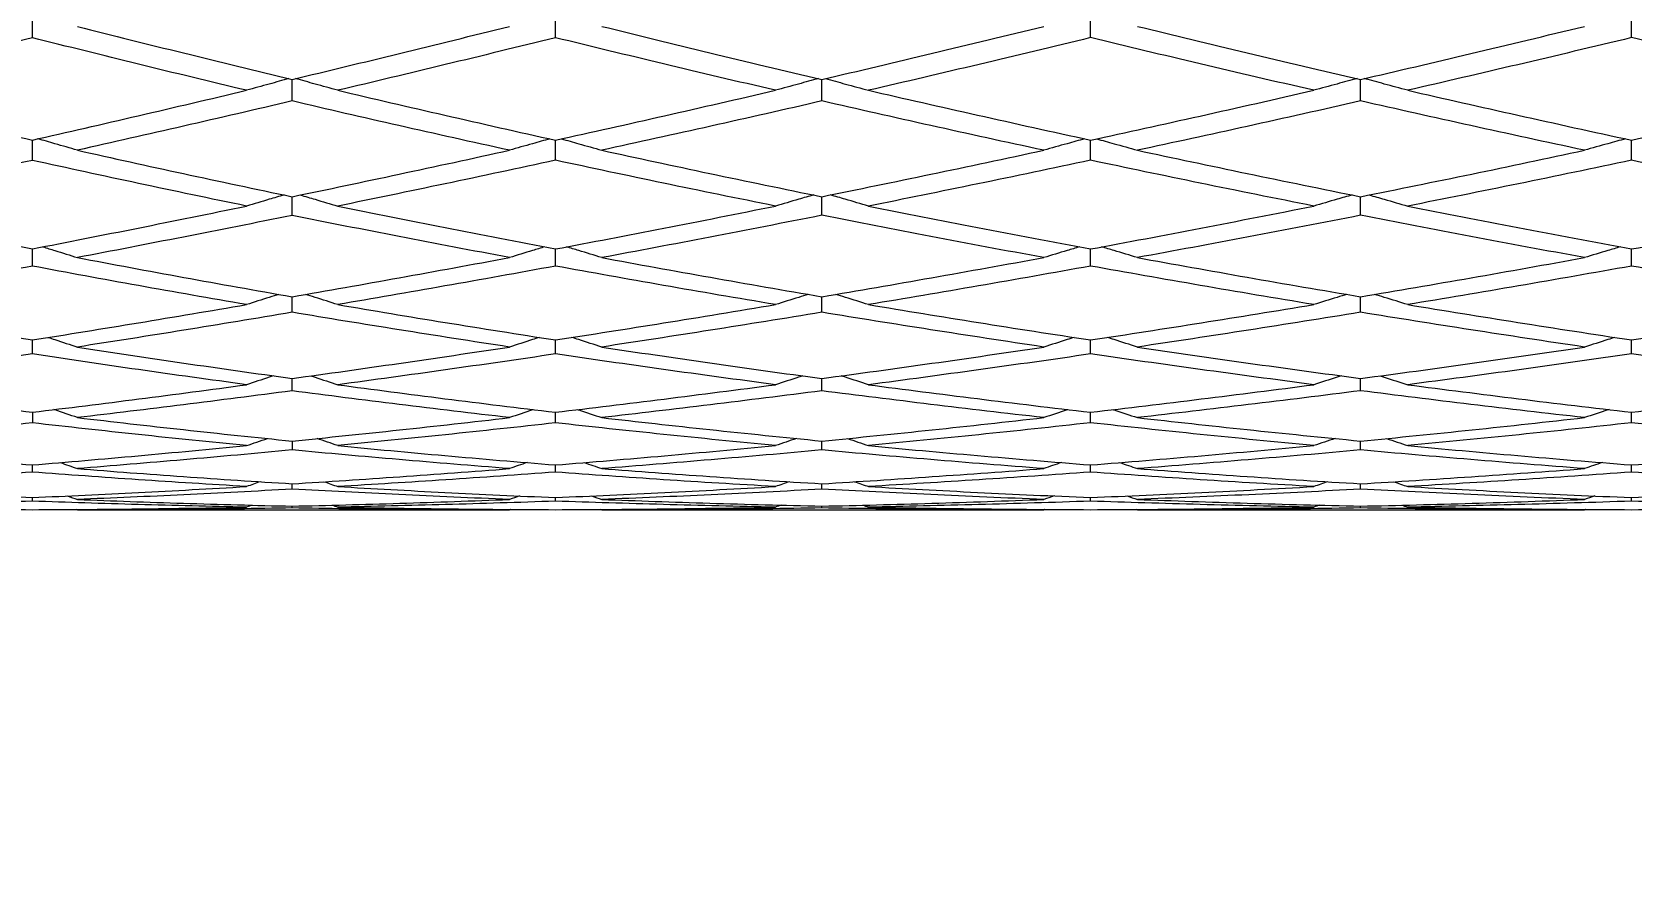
# Model space of a CAD drawing. Extents: x 6453 to 7582, y 0 to 827.
# Drawn here: x 6621.37 to 6636.24, y 641.44 to 649.24 of the extents above; entities that cross this region are included whole.
import ezdxf

# ---------------------------------------------------------------- set-up
doc = ezdxf.new("R2010")
doc.units = 0
doc.header["$LTSCALE"] = 30
doc.header["$MEASUREMENT"] = 0
doc.header["$PDMODE"] = 3
doc.header["$PDSIZE"] = -10
doc.layers.get('0').update_dxf_attribs({"linetype": 'CONTINUOUS'})
doc.layers.get('DEFPOINTS').update_dxf_attribs({"linetype": 'CONTINUOUS'})
doc.layers.add('1', color=7, linetype='CONTINUOUS')
doc.styles.add('Daelim Dimension', font='')
doc.styles.get('Daelim Dimension').set_extended_font_data('나눔고딕')
doc.dimstyles.new('DEFAULT', dxfattribs={"dimscale": 2, "dimtxt": 2, "dimasz": 2, "dimexe": 0, "dimexo": 2, "dimgap": 1, "dimtad": 1, "dimdec": 1, "dimzin": 9, "dimdsep": 46, "dimtxsty": 'Daelim Dimension', "dimcen": 0.5, "dimclrd": 252, "dimclre": 252, "dimclrt": 3, "dimadec": 1, "dimazin": 0, "dimtfac": 1, "dimtdec": 1, "dimtix": 1, "dimtmove": 0, "dimatfit": 3, "dimfxl": 1, "dimtolj": 1, "dimtzin": 1, "dimlwd": 9, "dimlwe": 9, "dimarcsym": 0})

# ---------------------------------------------------------------- blocks, each defined once
blk = doc.blocks.new('*D58')
at = {"color": 5, "lineweight": 9, "ltscale": 0.5, "transparency": 16777216}
for p, q in [((6608.185, 641.796), (6608.185, 525.909)), ((6902.186, 641.796), (6902.186, 525.909)), ((6612.185, 527.909), (6898.186, 527.909))]:
    blk.add_line(p, q, dxfattribs=at)
at = {"color": 5, "ltscale": 0.5, "transparency": 16777216}
for points in [[(6612.185, 528.575), (6612.185, 527.242), (6608.185, 527.909)], [(6898.186, 528.575), (6898.186, 527.242), (6902.186, 527.909)]]:
    blk.add_solid(points, dxfattribs=at)
at = {"layer": 'DEFPOINTS', "color": 0, "ltscale": 0.5, "transparency": 16777216}
for p in [(6608.185, 645.796), (6902.186, 645.796), (6902.186, 527.909)]:
    blk.add_point(p, dxfattribs=at)
at = {"color": 7, "ltscale": 0.5, "transparency": 16777216, "insert": (6755.185, 535.352), "char_height": 10, "attachment_point": 5, "style": 'Daelim Dimension'}
blk.add_mtext('\\A1;294', dxfattribs=at)
blk = doc.blocks.new('*D59')
at = {"color": 5, "lineweight": 9, "ltscale": 0.5, "transparency": 16777216}
for p, q in [((6568.318, 770.756), (6545.684, 770.756)), ((6547.684, 555.901), (6547.684, 766.756)), ((6751.186, 551.901), (6545.684, 551.901))]:
    blk.add_line(p, q, dxfattribs=at)
at = {"color": 5, "ltscale": 0.5, "transparency": 16777216}
for points in [[(6547.017, 766.756), (6548.35, 766.756), (6547.684, 770.756)], [(6547.017, 555.901), (6548.35, 555.901), (6547.684, 551.901)]]:
    blk.add_solid(points, dxfattribs=at)
at = {"layer": 'DEFPOINTS', "color": 0, "ltscale": 0.5, "transparency": 16777216}
for p in [(6547.684, 770.756), (6572.318, 770.756), (6755.186, 551.901)]:
    blk.add_point(p, dxfattribs=at)
at = {"color": 7, "ltscale": 0.5, "transparency": 16777216, "insert": (6540.24, 655.001), "char_height": 10, "attachment_point": 5, "rotation": 90, "style": 'Daelim Dimension'}
blk.add_mtext('\\A1;219', dxfattribs=at)

msp = doc.modelspace()

# ---------------------------------------------------------------- linework, layer by layer
at = {"layer": '1', "color": 7, "linetype": 'Continuous', "lineweight": 18}
for p, q in [((6621.792, 644.796), (6625.806, 644.796)), ((6626.663, 644.796), (6630.77, 644.796)), ((6631.64, 644.796), (6635.794, 644.796))]:
    msp.add_line(p, q, dxfattribs=at)
for points in [[(6621.373, 649.184), (6621.373, 649.22), (6621.373, 649.293), (6621.373, 649.366), (6621.373, 649.402)], [(6626.234, 649.184), (6626.234, 649.221), (6626.234, 649.293), (6626.234, 649.366), (6626.234, 649.402)], [(6631.205, 649.185), (6631.205, 649.221), (6631.205, 649.293), (6631.205, 649.366), (6631.205, 649.402)], [(6636.231, 649.185), (6636.231, 649.221), (6636.231, 649.293), (6636.231, 649.366), (6636.231, 649.402)], [(6621.792, 649.29), (6622.117, 649.207), (6622.775, 649.042), (6623.447, 648.878), (6623.787, 648.797)], [(6623.787, 648.797), (6624.115, 648.875), (6624.78, 649.036), (6625.461, 649.204), (6625.806, 649.29)], [(6626.663, 649.29), (6626.991, 649.209), (6627.66, 649.045), (6628.355, 648.879), (6628.709, 648.796)], [(6628.709, 648.796), (6629.05, 648.876), (6629.734, 649.038), (6630.424, 649.206), (6630.77, 649.29)], [(6631.64, 649.29), (6631.974, 649.209), (6632.653, 649.045), (6633.357, 648.879), (6633.714, 648.796)], [(6633.714, 648.796), (6634.051, 648.874), (6634.734, 649.034), (6635.437, 649.204), (6635.794, 649.29)], [(6621.373, 649.184), (6621.039, 649.099), (6620.378, 648.933), (6619.732, 648.774), (6619.412, 648.695)], [(6623.363, 648.695), (6623.024, 648.776), (6622.354, 648.938), (6621.698, 649.102), (6621.373, 649.184)], [(6626.234, 649.184), (6625.888, 649.099), (6625.205, 648.932), (6624.539, 648.773), (6624.211, 648.695)], [(6628.277, 648.695), (6627.923, 648.778), (6627.229, 648.941), (6626.561, 649.104), (6626.234, 649.184)], [(6631.205, 649.185), (6630.858, 649.1), (6630.168, 648.935), (6629.483, 648.774), (6629.142, 648.695)], [(6633.278, 648.695), (6632.92, 648.778), (6632.217, 648.941), (6631.538, 649.104), (6631.205, 649.185)], [(6636.231, 649.185), (6635.874, 649.099), (6635.17, 648.931), (6634.487, 648.773), (6634.151, 648.695)], [(6638.311, 648.695), (6637.954, 648.777), (6637.252, 648.94), (6636.568, 649.103), (6636.231, 649.185)], [(6619.412, 648.695), (6619.736, 648.616), (6620.387, 648.46), (6621.044, 648.307), (6621.373, 648.232)], [(6621.373, 648.232), (6621.697, 648.306), (6622.353, 648.457), (6623.024, 648.615), (6623.363, 648.695)], [(6624.211, 648.695), (6624.537, 648.618), (6625.2, 648.464), (6625.886, 648.309), (6626.234, 648.232)], [(6626.234, 648.232), (6626.569, 648.306), (6627.244, 648.457), (6627.931, 648.615), (6628.277, 648.695)], [(6629.142, 648.695), (6629.473, 648.619), (6630.147, 648.465), (6630.848, 648.31), (6631.205, 648.232)], [(6631.205, 648.232), (6631.538, 648.304), (6632.217, 648.454), (6632.921, 648.613), (6633.278, 648.695)], [(6634.151, 648.695), (6634.487, 648.618), (6635.17, 648.464), (6635.874, 648.309), (6636.231, 648.232)], [(6636.231, 648.232), (6636.569, 648.305), (6637.254, 648.455), (6637.955, 648.614), (6638.311, 648.695)], [(6623.787, 648.596), (6623.447, 648.516), (6622.774, 648.36), (6622.117, 648.211), (6621.792, 648.138)], [(6625.806, 648.138), (6625.458, 648.214), (6624.773, 648.367), (6624.112, 648.519), (6623.787, 648.596)], [(6628.709, 648.596), (6628.363, 648.516), (6627.675, 648.36), (6626.998, 648.211), (6626.663, 648.138)], [(6630.77, 648.138), (6630.414, 648.214), (6629.713, 648.368), (6629.04, 648.52), (6628.709, 648.596)], [(6633.714, 648.596), (6633.356, 648.515), (6632.653, 648.357), (6631.973, 648.209), (6631.64, 648.138)], [(6635.794, 648.138), (6635.436, 648.214), (6634.733, 648.367), (6634.05, 648.52), (6633.714, 648.596)], [(6621.373, 648.044), (6621.037, 647.97), (6620.375, 647.824), (6619.73, 647.686), (6619.412, 647.619)], [(6623.363, 647.619), (6623.026, 647.688), (6622.357, 647.829), (6621.699, 647.972), (6621.373, 648.044)], [(6621.792, 648.138), (6622.116, 648.065), (6622.774, 647.92), (6623.446, 647.777), (6623.787, 647.706)], [(6623.787, 647.706), (6624.114, 647.774), (6624.777, 647.914), (6625.46, 648.062), (6625.806, 648.138)], [(6626.234, 648.045), (6625.888, 647.97), (6625.204, 647.824), (6624.539, 647.686), (6624.211, 647.619)], [(6628.277, 647.619), (6627.923, 647.69), (6627.229, 647.832), (6626.561, 647.974), (6626.234, 648.045)], [(6626.663, 648.138), (6626.991, 648.066), (6627.66, 647.922), (6628.355, 647.778), (6628.709, 647.706)], [(6628.709, 647.706), (6629.041, 647.774), (6629.716, 647.913), (6630.415, 648.061), (6630.77, 648.138)], [(6631.205, 648.045), (6630.85, 647.969), (6630.151, 647.823), (6629.474, 647.685), (6629.142, 647.619)], [(6633.278, 647.619), (6632.921, 647.69), (6632.218, 647.832), (6631.539, 647.974), (6631.205, 648.045)], [(6631.64, 648.138), (6631.974, 648.066), (6632.654, 647.922), (6633.357, 647.778), (6633.714, 647.706)], [(6633.714, 647.706), (6634.056, 647.775), (6634.743, 647.915), (6635.442, 648.062), (6635.794, 648.138)], [(6636.231, 648.045), (6635.877, 647.97), (6635.176, 647.824), (6634.49, 647.686), (6634.151, 647.619)], [(6638.311, 647.619), (6637.954, 647.689), (6637.252, 647.831), (6636.568, 647.974), (6636.231, 648.045)], [(6619.412, 647.619), (6619.737, 647.55), (6620.389, 647.415), (6621.044, 647.285), (6621.373, 647.221)], [(6621.373, 647.221), (6621.696, 647.284), (6622.352, 647.413), (6623.023, 647.549), (6623.363, 647.619)], [(6624.211, 647.619), (6624.538, 647.552), (6625.202, 647.418), (6625.887, 647.286), (6626.234, 647.22)], [(6626.234, 647.22), (6626.564, 647.283), (6627.235, 647.411), (6627.926, 647.548), (6628.277, 647.619)], [(6629.142, 647.619), (6629.473, 647.552), (6630.148, 647.419), (6630.848, 647.287), (6631.205, 647.22)], [(6631.205, 647.22), (6631.543, 647.283), (6632.226, 647.412), (6632.925, 647.549), (6633.278, 647.619)], [(6634.151, 647.619), (6634.487, 647.552), (6635.17, 647.419), (6635.874, 647.286), (6636.231, 647.22)], [(6636.231, 647.22), (6636.578, 647.284), (6637.272, 647.415), (6637.965, 647.55), (6638.311, 647.619)], [(6623.787, 647.532), (6623.445, 647.463), (6622.771, 647.329), (6622.115, 647.202), (6621.792, 647.14)], [(6625.806, 647.14), (6625.46, 647.205), (6624.777, 647.335), (6624.113, 647.466), (6623.787, 647.532)], [(6628.709, 647.533), (6628.357, 647.463), (6627.663, 647.328), (6626.993, 647.201), (6626.663, 647.14)], [(6630.77, 647.14), (6630.414, 647.205), (6629.714, 647.336), (6629.04, 647.467), (6628.709, 647.533)], [(6633.714, 647.533), (6633.365, 647.464), (6632.669, 647.33), (6631.982, 647.203), (6631.64, 647.14)], [(6635.794, 647.14), (6635.437, 647.205), (6634.733, 647.336), (6634.05, 647.467), (6633.714, 647.533)], [(6621.792, 647.14), (6622.118, 647.078), (6622.777, 646.955), (6623.448, 646.835), (6623.787, 646.776)], [(6623.787, 646.776), (6624.113, 646.833), (6624.777, 646.95), (6625.46, 647.076), (6625.806, 647.14)], [(6626.663, 647.14), (6626.995, 647.078), (6627.667, 646.956), (6628.359, 646.836), (6628.709, 646.776)], [(6628.709, 646.776), (6629.044, 646.833), (6629.722, 646.95), (6630.418, 647.076), (6630.77, 647.14)], [(6631.64, 647.14), (6631.974, 647.079), (6632.654, 646.957), (6633.357, 646.836), (6633.714, 646.776)], [(6633.714, 646.776), (6634.052, 646.833), (6634.736, 646.95), (6635.438, 647.075), (6635.794, 647.14)], [(6621.373, 647.061), (6621.039, 646.998), (6620.378, 646.875), (6619.732, 646.759), (6619.412, 646.703)], [(6623.363, 646.703), (6623.025, 646.761), (6622.356, 646.878), (6621.699, 646.999), (6621.373, 647.061)], [(6626.234, 647.061), (6625.886, 646.997), (6625.2, 646.874), (6624.537, 646.759), (6624.211, 646.703)], [(6628.277, 646.703), (6627.924, 646.762), (6627.231, 646.881), (6626.562, 647.001), (6626.234, 647.061)], [(6631.205, 647.061), (6630.855, 646.998), (6630.161, 646.875), (6629.479, 646.759), (6629.142, 646.703)], [(6633.278, 646.703), (6632.921, 646.762), (6632.218, 646.881), (6631.539, 647.001), (6631.205, 647.061)], [(6636.231, 647.061), (6635.877, 646.998), (6635.177, 646.875), (6634.49, 646.759), (6634.151, 646.703)], [(6638.311, 646.703), (6637.955, 646.762), (6637.252, 646.881), (6636.568, 647.001), (6636.231, 647.061)], [(6619.412, 646.703), (6619.737, 646.646), (6620.388, 646.534), (6621.044, 646.427), (6621.373, 646.374)], [(6621.373, 646.374), (6621.698, 646.426), (6622.355, 646.532), (6623.025, 646.645), (6623.363, 646.703)], [(6624.211, 646.703), (6624.538, 646.647), (6625.202, 646.536), (6625.887, 646.428), (6626.234, 646.374)], [(6626.234, 646.374), (6626.563, 646.425), (6627.232, 646.53), (6627.925, 646.644), (6628.277, 646.703)], [(6629.142, 646.703), (6629.479, 646.647), (6630.159, 646.535), (6630.854, 646.427), (6631.205, 646.374)], [(6631.205, 646.374), (6631.547, 646.426), (6632.235, 646.533), (6632.929, 646.645), (6633.278, 646.703)], [(6634.151, 646.703), (6634.487, 646.647), (6635.171, 646.537), (6635.874, 646.428), (6636.231, 646.374)], [(6636.231, 646.374), (6636.577, 646.426), (6637.269, 646.533), (6637.963, 646.645), (6638.311, 646.703)], [(6623.787, 646.631), (6623.448, 646.574), (6622.776, 646.463), (6622.118, 646.359), (6621.792, 646.308)], [(6625.806, 646.308), (6625.459, 646.361), (6624.776, 646.468), (6624.113, 646.576), (6623.787, 646.631)], [(6628.709, 646.631), (6628.359, 646.574), (6627.669, 646.463), (6626.995, 646.359), (6626.663, 646.308)], [(6630.77, 646.308), (6630.413, 646.362), (6629.712, 646.469), (6629.039, 646.577), (6628.709, 646.631)], [(6633.714, 646.631), (6633.365, 646.575), (6632.67, 646.464), (6631.982, 646.359), (6631.64, 646.308)], [(6635.794, 646.308), (6635.437, 646.361), (6634.733, 646.468), (6634.051, 646.577), (6633.714, 646.631)], [(6621.373, 646.244), (6621.048, 646.194), (6620.395, 646.097), (6619.74, 646.004), (6619.412, 645.958)], [(6623.363, 645.958), (6623.025, 646.004), (6622.355, 646.097), (6621.698, 646.194), (6621.373, 646.244)], [(6621.792, 646.308), (6622.118, 646.258), (6622.776, 646.158), (6623.448, 646.063), (6623.787, 646.016)], [(6623.787, 646.016), (6624.112, 646.061), (6624.773, 646.154), (6625.458, 646.256), (6625.806, 646.308)], [(6626.234, 646.244), (6625.889, 646.193), (6625.206, 646.094), (6624.54, 646.002), (6624.211, 645.958)], [(6628.277, 645.958), (6627.924, 646.005), (6627.23, 646.099), (6626.562, 646.196), (6626.234, 646.244)], [(6626.663, 646.308), (6626.991, 646.259), (6627.661, 646.16), (6628.356, 646.063), (6628.709, 646.016)], [(6628.709, 646.016), (6629.046, 646.061), (6629.726, 646.155), (6630.42, 646.256), (6630.77, 646.308)], [(6631.205, 646.244), (6630.855, 646.193), (6630.161, 646.095), (6629.479, 646.002), (6629.142, 645.958)], [(6633.278, 645.958), (6632.919, 646.005), (6632.215, 646.1), (6631.537, 646.196), (6631.205, 646.244)], [(6631.64, 646.308), (6631.98, 646.258), (6632.665, 646.158), (6633.363, 646.063), (6633.714, 646.016)], [(6633.714, 646.016), (6634.058, 646.061), (6634.748, 646.156), (6635.444, 646.257), (6635.794, 646.308)], [(6636.231, 646.244), (6635.881, 646.194), (6635.185, 646.095), (6634.495, 646.003), (6634.151, 645.958)], [(6638.311, 645.958), (6637.955, 646.004), (6637.252, 646.099), (6636.568, 646.196), (6636.231, 646.244)], [(6619.412, 645.958), (6619.737, 645.913), (6620.388, 645.825), (6621.044, 645.742), (6621.373, 645.702)], [(6621.373, 645.702), (6621.701, 645.742), (6622.36, 645.824), (6623.027, 645.912), (6623.363, 645.958)], [(6624.211, 645.958), (6624.537, 645.914), (6625.201, 645.827), (6625.886, 645.743), (6626.234, 645.702)], [(6626.234, 645.702), (6626.566, 645.741), (6627.238, 645.823), (6627.928, 645.912), (6628.277, 645.958)], [(6629.142, 645.958), (6629.472, 645.914), (6630.146, 645.828), (6630.848, 645.743), (6631.205, 645.702)], [(6631.205, 645.702), (6631.545, 645.741), (6632.23, 645.824), (6632.927, 645.912), (6633.278, 645.958)], [(6634.151, 645.958), (6634.491, 645.914), (6635.177, 645.826), (6635.877, 645.743), (6636.231, 645.702)], [(6636.231, 645.702), (6636.577, 645.742), (6637.27, 645.825), (6637.964, 645.913), (6638.311, 645.958)], [(6623.787, 645.901), (6623.446, 645.856), (6622.773, 645.77), (6622.116, 645.69), (6621.792, 645.652)], [(6625.806, 645.652), (6625.459, 645.692), (6624.775, 645.774), (6624.113, 645.858), (6623.787, 645.901)], [(6628.709, 645.901), (6628.359, 645.856), (6627.668, 645.77), (6626.995, 645.69), (6626.663, 645.652)], [(6630.77, 645.652), (6630.413, 645.692), (6629.712, 645.775), (6629.039, 645.859), (6628.709, 645.901)], [(6633.714, 645.902), (6633.364, 645.857), (6632.667, 645.771), (6631.981, 645.691), (6631.64, 645.652)], [(6635.794, 645.652), (6635.436, 645.692), (6634.731, 645.774), (6634.049, 645.859), (6633.714, 645.902)], [(6621.792, 645.652), (6622.117, 645.614), (6622.775, 645.539), (6623.447, 645.468), (6623.787, 645.434)], [(6623.787, 645.434), (6624.115, 645.467), (6624.78, 645.536), (6625.461, 645.612), (6625.806, 645.652)], [(6626.663, 645.652), (6626.991, 645.614), (6627.66, 645.54), (6628.355, 645.469), (6628.709, 645.434)], [(6628.709, 645.434), (6629.048, 645.467), (6629.731, 645.537), (6630.422, 645.613), (6630.77, 645.652)], [(6631.64, 645.652), (6631.973, 645.614), (6632.652, 645.54), (6633.356, 645.469), (6633.714, 645.434)], [(6633.714, 645.434), (6634.058, 645.467), (6634.749, 645.537), (6635.445, 645.613), (6635.794, 645.652)], [(6621.373, 645.603), (6621.037, 645.565), (6620.374, 645.491), (6619.73, 645.424), (6619.412, 645.392)], [(6623.363, 645.392), (6623.025, 645.425), (6622.355, 645.493), (6621.698, 645.566), (6621.373, 645.603)], [(6626.234, 645.603), (6625.889, 645.565), (6625.206, 645.491), (6624.54, 645.424), (6624.211, 645.392)], [(6628.277, 645.392), (6627.924, 645.426), (6627.23, 645.495), (6626.562, 645.567), (6626.234, 645.603)], [(6631.205, 645.604), (6630.857, 645.565), (6630.165, 645.492), (6629.481, 645.424), (6629.142, 645.392)], [(6633.278, 645.392), (6632.92, 645.426), (6632.216, 645.495), (6631.538, 645.567), (6631.205, 645.604)], [(6636.231, 645.604), (6635.882, 645.565), (6635.186, 645.492), (6634.495, 645.424), (6634.151, 645.392)], [(6638.311, 645.392), (6637.954, 645.425), (6637.251, 645.495), (6636.567, 645.567), (6636.231, 645.604)], [(6619.412, 645.392), (6619.737, 645.359), (6620.388, 645.297), (6621.044, 645.239), (6621.373, 645.212)], [(6621.373, 645.212), (6621.697, 645.239), (6622.352, 645.296), (6623.024, 645.359), (6623.363, 645.392)], [(6623.787, 645.351), (6623.446, 645.319), (6622.773, 645.258), (6622.116, 645.204), (6621.792, 645.178)], [(6623.363, 645.392), (6623.427, 645.414), (6623.491, 645.436), (6623.556, 645.458)], [(6623.787, 645.434), (6623.787, 645.406), (6623.787, 645.379), (6623.787, 645.351)], [(6625.806, 645.178), (6625.458, 645.205), (6624.774, 645.261), (6624.112, 645.321), (6623.787, 645.351)], [(6624.211, 645.392), (6624.147, 645.414), (6624.082, 645.436), (6624.018, 645.458)], [(6624.211, 645.392), (6624.537, 645.36), (6625.201, 645.298), (6625.886, 645.24), (6626.234, 645.212)], [(6626.234, 645.212), (6626.569, 645.239), (6627.245, 645.296), (6627.931, 645.359), (6628.277, 645.392)], [(6628.709, 645.351), (6628.363, 645.319), (6627.676, 645.259), (6626.999, 645.204), (6626.663, 645.178)], [(6628.473, 645.458), (6628.408, 645.436), (6628.342, 645.414), (6628.277, 645.392)], [(6628.709, 645.351), (6628.709, 645.379), (6628.709, 645.406), (6628.709, 645.434)], [(6630.77, 645.178), (6630.413, 645.205), (6629.713, 645.261), (6629.039, 645.321), (6628.709, 645.351)], [(6628.945, 645.458), (6629.011, 645.436), (6629.077, 645.414), (6629.142, 645.392)], [(6629.142, 645.392), (6629.472, 645.36), (6630.147, 645.299), (6630.848, 645.24), (6631.205, 645.212)], [(6631.205, 645.212), (6631.546, 645.239), (6632.232, 645.296), (6632.928, 645.359), (6633.278, 645.392)], [(6633.714, 645.351), (6633.364, 645.319), (6632.668, 645.259), (6631.981, 645.204), (6631.64, 645.178)], [(6633.476, 645.458), (6633.41, 645.436), (6633.344, 645.414), (6633.278, 645.392)], [(6633.714, 645.351), (6633.714, 645.379), (6633.714, 645.406), (6633.714, 645.434)], [(6635.794, 645.178), (6635.436, 645.205), (6634.732, 645.261), (6634.05, 645.321), (6633.714, 645.351)], [(6633.953, 645.458), (6634.019, 645.436), (6634.085, 645.414), (6634.151, 645.392)], [(6634.151, 645.392), (6634.486, 645.36), (6635.168, 645.298), (6635.873, 645.24), (6636.231, 645.212)], [(6636.231, 645.212), (6636.578, 645.239), (6637.271, 645.296), (6637.964, 645.359), (6638.311, 645.392)], [(6621.373, 645.145), (6621.373, 645.168), (6621.373, 645.19), (6621.373, 645.212)], [(6621.631, 645.234), (6621.685, 645.216), (6621.738, 645.197), (6621.792, 645.178)], [(6625.969, 645.234), (6625.915, 645.215), (6625.86, 645.197), (6625.806, 645.178)], [(6626.234, 645.145), (6626.234, 645.168), (6626.234, 645.19), (6626.234, 645.212)], [(6626.499, 645.234), (6626.554, 645.216), (6626.609, 645.197), (6626.663, 645.178)], [(6630.935, 645.234), (6630.88, 645.215), (6630.825, 645.197), (6630.77, 645.178)], [(6631.205, 645.146), (6631.205, 645.168), (6631.205, 645.19), (6631.205, 645.212)], [(6631.474, 645.234), (6631.53, 645.216), (6631.585, 645.197), (6631.64, 645.178)], [(6635.96, 645.234), (6635.904, 645.215), (6635.849, 645.197), (6635.794, 645.178)], [(6636.231, 645.146), (6636.231, 645.168), (6636.231, 645.19), (6636.231, 645.212)], [(6621.373, 645.145), (6621.037, 645.12), (6620.374, 645.072), (6619.73, 645.03), (6619.412, 645.011)], [(6623.363, 645.011), (6623.024, 645.031), (6622.354, 645.073), (6621.698, 645.121), (6621.373, 645.145)], [(6621.792, 645.178), (6622.117, 645.152), (6622.775, 645.103), (6623.447, 645.058), (6623.787, 645.037)], [(6623.491, 645.056), (6623.449, 645.041), (6623.406, 645.026), (6623.363, 645.011)], [(6623.787, 645.037), (6624.117, 645.057), (6624.784, 645.101), (6625.463, 645.151), (6625.806, 645.178)], [(6623.787, 644.987), (6623.787, 645.003), (6623.787, 645.02), (6623.787, 645.037)], [(6624.082, 645.056), (6624.125, 645.041), (6624.168, 645.026), (6624.211, 645.011)], [(6626.234, 645.145), (6625.891, 645.12), (6625.21, 645.072), (6624.542, 645.03), (6624.211, 645.011)], [(6628.277, 645.011), (6627.923, 645.031), (6627.229, 645.074), (6626.561, 645.121), (6626.234, 645.145)], [(6626.663, 645.178), (6626.991, 645.153), (6627.66, 645.104), (6628.355, 645.058), (6628.709, 645.037)], [(6628.408, 645.056), (6628.364, 645.041), (6628.321, 645.026), (6628.277, 645.011)], [(6628.709, 645.037), (6629.049, 645.057), (6629.733, 645.102), (6630.423, 645.152), (6630.77, 645.178)], [(6628.709, 644.987), (6628.709, 645.003), (6628.709, 645.02), (6628.709, 645.037)], [(6629.01, 645.056), (6629.054, 645.041), (6629.098, 645.026), (6629.142, 645.011)], [(6631.205, 645.146), (6630.858, 645.12), (6630.167, 645.073), (6629.482, 645.031), (6629.142, 645.011)], [(6633.278, 645.011), (6632.92, 645.031), (6632.217, 645.074), (6631.538, 645.121), (6631.205, 645.146)], [(6631.64, 645.178), (6631.973, 645.153), (6632.653, 645.103), (6633.356, 645.058), (6633.714, 645.037)], [(6633.41, 645.056), (6633.366, 645.041), (6633.322, 645.026), (6633.278, 645.011)], [(6633.714, 645.037), (6634.054, 645.057), (6634.74, 645.101), (6635.44, 645.151), (6635.794, 645.178)], [(6633.714, 644.987), (6633.714, 645.003), (6633.714, 645.02), (6633.714, 645.037)], [(6634.019, 645.056), (6634.063, 645.041), (6634.107, 645.026), (6634.151, 645.011)], [(6636.231, 645.146), (6635.878, 645.12), (6635.18, 645.072), (6634.492, 645.03), (6634.151, 645.011)], [(6638.311, 645.011), (6637.954, 645.031), (6637.251, 645.074), (6636.568, 645.121), (6636.231, 645.146)], [(6619.412, 645.011), (6619.737, 644.991), (6620.388, 644.955), (6621.044, 644.923), (6621.373, 644.909)], [(6621.373, 644.909), (6621.698, 644.923), (6622.355, 644.954), (6623.025, 644.991), (6623.363, 645.011)], [(6621.373, 644.875), (6621.373, 644.887), (6621.373, 644.898), (6621.373, 644.909)], [(6621.699, 644.925), (6621.73, 644.913), (6621.761, 644.902), (6621.792, 644.891)], [(6623.787, 644.987), (6623.448, 644.968), (6622.776, 644.933), (6622.118, 644.904), (6621.792, 644.891)], [(6621.792, 644.891), (6622.116, 644.878), (6622.774, 644.855), (6623.446, 644.836), (6623.787, 644.829)], [(6625.806, 644.891), (6625.458, 644.905), (6624.773, 644.935), (6624.112, 644.969), (6623.787, 644.987)], [(6623.787, 644.829), (6624.117, 644.836), (6624.784, 644.854), (6625.463, 644.878), (6625.806, 644.891)], [(6624.211, 645.011), (6624.537, 644.992), (6625.2, 644.955), (6625.886, 644.923), (6626.234, 644.909)], [(6625.899, 644.924), (6625.868, 644.913), (6625.837, 644.902), (6625.806, 644.891)], [(6626.234, 644.909), (6626.57, 644.923), (6627.246, 644.954), (6627.932, 644.991), (6628.277, 645.011)], [(6626.234, 644.875), (6626.234, 644.887), (6626.234, 644.898), (6626.234, 644.909)], [(6626.569, 644.924), (6626.6, 644.913), (6626.632, 644.902), (6626.663, 644.891)], [(6628.709, 644.987), (6628.363, 644.968), (6627.676, 644.933), (6626.999, 644.904), (6626.663, 644.891)], [(6626.663, 644.891), (6626.991, 644.879), (6627.66, 644.855), (6628.355, 644.837), (6628.709, 644.829)], [(6630.77, 644.891), (6630.413, 644.905), (6629.713, 644.935), (6629.04, 644.969), (6628.709, 644.987)], [(6628.709, 644.829), (6629.046, 644.836), (6629.726, 644.854), (6630.42, 644.878), (6630.77, 644.891)], [(6629.142, 645.011), (6629.473, 644.992), (6630.147, 644.956), (6630.848, 644.924), (6631.205, 644.909)], [(6630.865, 644.924), (6630.833, 644.913), (6630.802, 644.902), (6630.77, 644.891)], [(6631.205, 644.909), (6631.548, 644.923), (6632.237, 644.954), (6632.93, 644.991), (6633.278, 645.011)], [(6631.205, 644.875), (6631.205, 644.887), (6631.205, 644.898), (6631.205, 644.909)], [(6631.545, 644.924), (6631.576, 644.913), (6631.608, 644.902), (6631.64, 644.891)], [(6633.714, 644.987), (6633.366, 644.968), (6632.673, 644.934), (6631.983, 644.905), (6631.64, 644.891)], [(6631.64, 644.891), (6631.974, 644.879), (6632.653, 644.855), (6633.357, 644.837), (6633.714, 644.829)], [(6635.794, 644.891), (6635.436, 644.905), (6634.732, 644.935), (6634.05, 644.969), (6633.714, 644.987)], [(6633.714, 644.829), (6634.059, 644.836), (6634.75, 644.854), (6635.445, 644.878), (6635.794, 644.891)], [(6634.151, 645.011), (6634.487, 644.992), (6635.169, 644.955), (6635.873, 644.923), (6636.231, 644.909)], [(6635.889, 644.924), (6635.857, 644.913), (6635.825, 644.902), (6635.794, 644.891)], [(6636.231, 644.909), (6636.579, 644.923), (6637.275, 644.955), (6637.966, 644.991), (6638.311, 645.011)], [(6636.231, 644.875), (6636.231, 644.887), (6636.231, 644.898), (6636.231, 644.909)], [(6621.373, 644.875), (6621.039, 644.863), (6620.379, 644.842), (6619.732, 644.826), (6619.412, 644.819)], [(6619.412, 644.819), (6619.731, 644.813), (6620.376, 644.803), (6621.038, 644.797), (6621.373, 644.796)], [(6623.363, 644.819), (6623.023, 644.826), (6622.352, 644.842), (6621.697, 644.864), (6621.373, 644.875)], [(6621.373, 644.796), (6621.699, 644.797), (6622.356, 644.802), (6623.025, 644.813), (6623.363, 644.819)], [(6621.781, 644.8), (6621.784, 644.798), (6621.788, 644.797), (6621.792, 644.796)], [(6623.787, 644.812), (6623.448, 644.806), (6622.777, 644.798), (6622.118, 644.796), (6621.792, 644.796)], [(6623.416, 644.839), (6623.399, 644.832), (6623.381, 644.826), (6623.363, 644.819)], [(6623.787, 644.812), (6623.787, 644.817), (6623.787, 644.823), (6623.787, 644.829)], [(6625.806, 644.796), (6625.462, 644.796), (6624.782, 644.798), (6624.116, 644.806), (6623.787, 644.812)], [(6624.156, 644.839), (6624.175, 644.832), (6624.193, 644.826), (6624.211, 644.819)], [(6626.234, 644.875), (6625.89, 644.863), (6625.209, 644.842), (6624.541, 644.826), (6624.211, 644.819)], [(6624.211, 644.819), (6624.536, 644.813), (6625.199, 644.803), (6625.885, 644.797), (6626.234, 644.796)], [(6625.816, 644.799), (6625.813, 644.798), (6625.809, 644.797), (6625.806, 644.796)], [(6628.277, 644.819), (6627.923, 644.826), (6627.229, 644.843), (6626.561, 644.864), (6626.234, 644.875)], [(6626.234, 644.796), (6626.566, 644.797), (6627.238, 644.802), (6627.928, 644.813), (6628.277, 644.819)], [(6626.652, 644.8), (6626.656, 644.798), (6626.659, 644.797), (6626.663, 644.796)], [(6628.709, 644.812), (6628.358, 644.806), (6627.666, 644.798), (6626.994, 644.796), (6626.663, 644.796)], [(6628.332, 644.839), (6628.313, 644.832), (6628.295, 644.826), (6628.277, 644.819)], [(6628.709, 644.812), (6628.709, 644.817), (6628.709, 644.823), (6628.709, 644.829)], [(6630.77, 644.796), (6630.414, 644.796), (6629.714, 644.798), (6629.04, 644.807), (6628.709, 644.812)], [(6629.087, 644.839), (6629.105, 644.832), (6629.123, 644.826), (6629.142, 644.819)], [(6631.205, 644.875), (6630.855, 644.863), (6630.162, 644.842), (6629.48, 644.826), (6629.142, 644.819)], [(6629.142, 644.819), (6629.473, 644.813), (6630.148, 644.803), (6630.848, 644.797), (6631.205, 644.796)], [(6630.781, 644.799), (6630.777, 644.798), (6630.774, 644.797), (6630.77, 644.796)], [(6633.278, 644.819), (6632.921, 644.826), (6632.218, 644.843), (6631.539, 644.864), (6631.205, 644.875)], [(6631.205, 644.796), (6631.544, 644.797), (6632.229, 644.802), (6632.926, 644.813), (6633.278, 644.819)], [(6631.628, 644.8), (6631.632, 644.798), (6631.636, 644.797), (6631.64, 644.796)], [(6633.714, 644.812), (6633.358, 644.806), (6632.655, 644.798), (6631.975, 644.796), (6631.64, 644.796)], [(6633.333, 644.838), (6633.315, 644.832), (6633.296, 644.826), (6633.278, 644.819)], [(6633.714, 644.812), (6633.714, 644.817), (6633.714, 644.823), (6633.714, 644.829)], [(6635.794, 644.796), (6635.437, 644.796), (6634.733, 644.798), (6634.05, 644.807), (6633.714, 644.812)], [(6634.095, 644.839), (6634.114, 644.832), (6634.132, 644.826), (6634.151, 644.819)], [(6636.231, 644.875), (6635.874, 644.863), (6635.171, 644.842), (6634.488, 644.826), (6634.151, 644.819)], [(6634.151, 644.819), (6634.487, 644.813), (6635.17, 644.803), (6635.874, 644.797), (6636.231, 644.796)], [(6635.804, 644.799), (6635.801, 644.798), (6635.797, 644.797), (6635.794, 644.796)], [(6638.311, 644.819), (6637.954, 644.826), (6637.252, 644.843), (6636.568, 644.864), (6636.231, 644.875)], [(6636.231, 644.796), (6636.568, 644.797), (6637.252, 644.802), (6637.955, 644.813), (6638.311, 644.819)]]:
    msp.add_open_spline(points, degree=3, dxfattribs=at)
for points, knots in [([(6623.757, 648.804), (6623.696, 648.787), (6623.564, 648.751), (6623.433, 648.715), (6623.363, 648.695)], [0, 0, 0, 0, 0.462121, 1, 1, 1, 1]), ([(6623.787, 648.596), (6623.787, 648.632), (6623.787, 648.699), (6623.787, 648.766), (6623.787, 648.797)], [0, 0, 0, 0, 0.538567, 1, 1, 1, 1]), ([(6624.211, 648.695), (6624.14, 648.715), (6624.009, 648.751), (6623.878, 648.787), (6623.817, 648.804)], [0, 0, 0, 0, 0.537951, 1, 1, 1, 1]), ([(6628.678, 648.804), (6628.616, 648.787), (6628.482, 648.751), (6628.349, 648.715), (6628.277, 648.695)], [0, 0, 0, 0, 0.461316, 1, 1, 1, 1]), ([(6628.709, 648.596), (6628.709, 648.632), (6628.709, 648.699), (6628.709, 648.765), (6628.709, 648.796)], [0, 0, 0, 0, 0.539365, 1, 1, 1, 1]), ([(6628.741, 648.804), (6628.803, 648.787), (6628.937, 648.751), (6629.07, 648.715), (6629.142, 648.695)], [0, 0, 0, 0, 0.461325, 1, 1, 1, 1]), ([(6633.683, 648.804), (6633.62, 648.787), (6633.485, 648.751), (6633.35, 648.715), (6633.278, 648.695)], [0, 0, 0, 0, 0.460917, 1, 1, 1, 1]), ([(6633.714, 648.596), (6633.714, 648.632), (6633.714, 648.699), (6633.714, 648.765), (6633.714, 648.796)], [0, 0, 0, 0, 0.539575, 1, 1, 1, 1]), ([(6634.151, 648.695), (6634.079, 648.715), (6633.944, 648.751), (6633.809, 648.787), (6633.746, 648.804)], [0, 0, 0, 0, 0.539056, 1, 1, 1, 1]), ([(6621.373, 648.044), (6621.373, 648.08), (6621.373, 648.143), (6621.373, 648.205), (6621.373, 648.232)], [0, 0, 0, 0, 0.570981, 1, 1, 1, 1]), ([(6621.792, 648.138), (6621.722, 648.158), (6621.6, 648.194), (6621.477, 648.229), (6621.425, 648.244)], [0, 0, 0, 0, 0.56976, 1, 1, 1, 1]), ([(6626.181, 648.244), (6626.127, 648.229), (6626.002, 648.194), (6625.877, 648.158), (6625.806, 648.138)], [0, 0, 0, 0, 0.429224, 1, 1, 1, 1]), ([(6626.234, 648.045), (6626.234, 648.08), (6626.234, 648.143), (6626.234, 648.205), (6626.234, 648.232)], [0, 0, 0, 0, 0.572133, 1, 1, 1, 1]), ([(6626.288, 648.244), (6626.342, 648.229), (6626.467, 648.194), (6626.592, 648.158), (6626.663, 648.138)], [0, 0, 0, 0, 0.429214, 1, 1, 1, 1]), ([(6631.15, 648.244), (6631.096, 648.229), (6630.969, 648.194), (6630.842, 648.158), (6630.77, 648.138)], [0, 0, 0, 0, 0.428561, 1, 1, 1, 1]), ([(6631.205, 648.045), (6631.205, 648.08), (6631.205, 648.143), (6631.205, 648.205), (6631.205, 648.232)], [0, 0, 0, 0, 0.572778, 1, 1, 1, 1]), ([(6631.26, 648.244), (6631.314, 648.229), (6631.441, 648.194), (6631.568, 648.158), (6631.64, 648.138)], [0, 0, 0, 0, 0.428612, 1, 1, 1, 1]), ([(6636.176, 648.244), (6636.121, 648.229), (6635.993, 648.194), (6635.866, 648.158), (6635.794, 648.138)], [0, 0, 0, 0, 0.428449, 1, 1, 1, 1]), ([(6636.231, 648.045), (6636.231, 648.081), (6636.231, 648.143), (6636.231, 648.205), (6636.231, 648.232)], [0, 0, 0, 0, 0.57282, 1, 1, 1, 1]), ([(6623.711, 647.722), (6623.665, 647.709), (6623.549, 647.674), (6623.433, 647.64), (6623.363, 647.619)], [0, 0, 0, 0, 0.392444, 1, 1, 1, 1]), ([(6623.862, 647.722), (6623.908, 647.709), (6624.024, 647.674), (6624.14, 647.64), (6624.211, 647.619)], [0, 0, 0, 0, 0.392375, 1, 1, 1, 1]), ([(6628.632, 647.722), (6628.585, 647.709), (6628.467, 647.674), (6628.349, 647.64), (6628.277, 647.619)], [0, 0, 0, 0, 0.391416, 1, 1, 1, 1]), ([(6629.142, 647.619), (6629.07, 647.64), (6628.952, 647.674), (6628.833, 647.709), (6628.787, 647.722)], [0, 0, 0, 0, 0.608619, 1, 1, 1, 1]), ([(6633.636, 647.722), (6633.589, 647.709), (6633.469, 647.674), (6633.35, 647.64), (6633.278, 647.619)], [0, 0, 0, 0, 0.390893, 1, 1, 1, 1]), ([(6633.793, 647.722), (6633.84, 647.709), (6633.96, 647.674), (6634.079, 647.64), (6634.151, 647.619)], [0, 0, 0, 0, 0.391068, 1, 1, 1, 1]), ([(6623.787, 647.532), (6623.787, 647.568), (6623.787, 647.626), (6623.787, 647.684), (6623.787, 647.706)], [0, 0, 0, 0, 0.609813, 1, 1, 1, 1]), ([(6628.709, 647.533), (6628.709, 647.568), (6628.709, 647.626), (6628.709, 647.684), (6628.709, 647.706)], [0, 0, 0, 0, 0.610814, 1, 1, 1, 1]), ([(6633.714, 647.533), (6633.714, 647.568), (6633.714, 647.626), (6633.714, 647.684), (6633.714, 647.706)], [0, 0, 0, 0, 0.611119, 1, 1, 1, 1]), ([(6621.373, 647.061), (6621.373, 647.096), (6621.373, 647.149), (6621.373, 647.202), (6621.373, 647.221)], [0, 0, 0, 0, 0.65389, 1, 1, 1, 1]), ([(6621.47, 647.24), (6621.508, 647.228), (6621.615, 647.195), (6621.722, 647.162), (6621.792, 647.14)], [0, 0, 0, 0, 0.349408, 1, 1, 1, 1]), ([(6626.134, 647.24), (6626.096, 647.228), (6625.986, 647.195), (6625.877, 647.162), (6625.806, 647.14)], [0, 0, 0, 0, 0.348428, 1, 1, 1, 1]), ([(6626.234, 647.061), (6626.234, 647.096), (6626.234, 647.149), (6626.234, 647.202), (6626.234, 647.22)], [0, 0, 0, 0, 0.655347, 1, 1, 1, 1]), ([(6626.663, 647.14), (6626.592, 647.162), (6626.483, 647.195), (6626.373, 647.228), (6626.335, 647.24)], [0, 0, 0, 0, 0.65201, 1, 1, 1, 1]), ([(6631.103, 647.24), (6631.064, 647.228), (6630.953, 647.195), (6630.842, 647.162), (6630.77, 647.14)], [0, 0, 0, 0, 0.347551, 1, 1, 1, 1]), ([(6631.205, 647.061), (6631.205, 647.096), (6631.205, 647.149), (6631.205, 647.202), (6631.205, 647.22)], [0, 0, 0, 0, 0.65598, 1, 1, 1, 1]), ([(6631.64, 647.14), (6631.568, 647.162), (6631.457, 647.195), (6631.346, 647.228), (6631.307, 647.24)], [0, 0, 0, 0, 0.652742, 1, 1, 1, 1]), ([(6636.128, 647.24), (6636.089, 647.228), (6635.977, 647.195), (6635.866, 647.162), (6635.794, 647.14)], [0, 0, 0, 0, 0.347219, 1, 1, 1, 1]), ([(6636.231, 647.061), (6636.231, 647.096), (6636.231, 647.149), (6636.231, 647.202), (6636.231, 647.22)], [0, 0, 0, 0, 0.656261, 1, 1, 1, 1]), ([(6623.663, 646.798), (6623.634, 646.789), (6623.533, 646.757), (6623.433, 646.725), (6623.363, 646.703)], [0, 0, 0, 0, 0.296487, 1, 1, 1, 1]), ([(6623.787, 646.631), (6623.787, 646.665), (6623.787, 646.714), (6623.787, 646.762), (6623.787, 646.776)], [0, 0, 0, 0, 0.708546, 1, 1, 1, 1]), ([(6624.211, 646.703), (6624.14, 646.725), (6624.04, 646.757), (6623.94, 646.789), (6623.91, 646.798)], [0, 0, 0, 0, 0.703683, 1, 1, 1, 1]), ([(6628.583, 646.798), (6628.553, 646.789), (6628.451, 646.757), (6628.349, 646.725), (6628.277, 646.703)], [0, 0, 0, 0, 0.295697, 1, 1, 1, 1]), ([(6628.709, 646.631), (6628.709, 646.665), (6628.709, 646.714), (6628.709, 646.762), (6628.709, 646.776)], [0, 0, 0, 0, 0.709834, 1, 1, 1, 1]), ([(6629.142, 646.703), (6629.07, 646.725), (6628.968, 646.757), (6628.866, 646.789), (6628.836, 646.798)], [0, 0, 0, 0, 0.704799, 1, 1, 1, 1]), ([(6633.587, 646.798), (6633.556, 646.789), (6633.453, 646.757), (6633.35, 646.725), (6633.278, 646.703)], [0, 0, 0, 0, 0.294983, 1, 1, 1, 1]), ([(6633.714, 646.631), (6633.714, 646.666), (6633.714, 646.714), (6633.714, 646.762), (6633.714, 646.776)], [0, 0, 0, 0, 0.710277, 1, 1, 1, 1]), ([(6634.151, 646.703), (6634.079, 646.725), (6633.976, 646.757), (6633.873, 646.788), (6633.842, 646.798)], [0, 0, 0, 0, 0.705312, 1, 1, 1, 1]), ([(6621.373, 646.244), (6621.373, 646.278), (6621.373, 646.321), (6621.373, 646.364), (6621.373, 646.374)], [0, 0, 0, 0, 0.773696, 1, 1, 1, 1]), ([(6621.519, 646.398), (6621.54, 646.391), (6621.632, 646.361), (6621.722, 646.331), (6621.792, 646.308)], [0, 0, 0, 0, 0.233642, 1, 1, 1, 1]), ([(6626.084, 646.398), (6626.063, 646.391), (6625.97, 646.361), (6625.877, 646.331), (6625.806, 646.308)], [0, 0, 0, 0, 0.232523, 1, 1, 1, 1]), ([(6626.234, 646.244), (6626.234, 646.278), (6626.234, 646.321), (6626.234, 646.364), (6626.234, 646.374)], [0, 0, 0, 0, 0.775569, 1, 1, 1, 1]), ([(6626.663, 646.308), (6626.592, 646.331), (6626.499, 646.361), (6626.406, 646.391), (6626.385, 646.398)], [0, 0, 0, 0, 0.768288, 1, 1, 1, 1]), ([(6631.052, 646.398), (6631.031, 646.391), (6630.936, 646.361), (6630.842, 646.331), (6630.77, 646.308)], [0, 0, 0, 0, 0.23138, 1, 1, 1, 1]), ([(6631.205, 646.244), (6631.205, 646.278), (6631.205, 646.321), (6631.205, 646.364), (6631.205, 646.374)], [0, 0, 0, 0, 0.776642, 1, 1, 1, 1]), ([(6631.64, 646.308), (6631.568, 646.331), (6631.474, 646.361), (6631.38, 646.391), (6631.358, 646.398)], [0, 0, 0, 0, 0.769193, 1, 1, 1, 1]), ([(6636.077, 646.398), (6636.055, 646.391), (6635.961, 646.361), (6635.866, 646.331), (6635.794, 646.308)], [0, 0, 0, 0, 0.230898, 1, 1, 1, 1]), ([(6636.231, 646.244), (6636.231, 646.278), (6636.231, 646.321), (6636.231, 646.364), (6636.231, 646.374)], [0, 0, 0, 0, 0.776829, 1, 1, 1, 1]), ([(6623.612, 646.041), (6623.599, 646.036), (6623.516, 646.009), (6623.433, 645.981), (6623.363, 645.958)], [0, 0, 0, 0, 0.152094, 1, 1, 1, 1]), ([(6623.787, 645.901), (6623.787, 645.934), (6623.787, 645.972), (6623.787, 646.01), (6623.787, 646.016)], [0, 0, 0, 0, 0.858579, 1, 1, 1, 1]), ([(6623.961, 646.041), (6623.974, 646.036), (6624.057, 646.009), (6624.14, 645.981), (6624.211, 645.958)], [0, 0, 0, 0, 0.15243, 1, 1, 1, 1]), ([(6628.531, 646.04), (6628.518, 646.036), (6628.433, 646.009), (6628.349, 645.981), (6628.277, 645.958)], [0, 0, 0, 0, 0.150337, 1, 1, 1, 1]), ([(6628.709, 645.901), (6628.709, 645.934), (6628.709, 645.972), (6628.709, 646.01), (6628.709, 646.016)], [0, 0, 0, 0, 0.860258, 1, 1, 1, 1]), ([(6629.142, 645.958), (6629.07, 645.981), (6628.986, 646.009), (6628.901, 646.036), (6628.888, 646.04)], [0, 0, 0, 0, 0.849414, 1, 1, 1, 1]), ([(6633.534, 646.04), (6633.521, 646.036), (6633.436, 646.009), (6633.35, 645.981), (6633.278, 645.958)], [0, 0, 0, 0, 0.150541, 1, 1, 1, 1]), ([(6633.714, 645.902), (6633.714, 645.934), (6633.714, 645.972), (6633.714, 646.01), (6633.714, 646.016)], [0, 0, 0, 0, 0.861093, 1, 1, 1, 1]), ([(6633.895, 646.04), (6633.908, 646.036), (6633.993, 646.009), (6634.079, 645.981), (6634.151, 645.958)], [0, 0, 0, 0, 0.150427, 1, 1, 1, 1]), ([(6621.373, 645.702), (6621.373, 645.701), (6621.373, 645.668), (6621.373, 645.635), (6621.373, 645.603)], [0, 0, 0, 0, 0.032504, 1, 1, 1, 1]), ([(6621.792, 645.652), (6621.722, 645.676), (6621.649, 645.701), (6621.576, 645.726), (6621.572, 645.727)], [0, 0, 0, 0, 0.951222, 1, 1, 1, 1]), ([(6626.03, 645.727), (6626.027, 645.726), (6625.952, 645.701), (6625.877, 645.676), (6625.806, 645.652)], [0, 0, 0, 0, 0.047649, 1, 1, 1, 1]), ([(6626.234, 645.603), (6626.234, 645.635), (6626.234, 645.668), (6626.234, 645.701), (6626.234, 645.702)], [0, 0, 0, 0, 0.970083, 1, 1, 1, 1]), ([(6626.439, 645.727), (6626.442, 645.726), (6626.517, 645.701), (6626.592, 645.676), (6626.663, 645.652)], [0, 0, 0, 0, 0.046798, 1, 1, 1, 1]), ([(6630.997, 645.727), (6630.994, 645.726), (6630.918, 645.701), (6630.842, 645.676), (6630.77, 645.652)], [0, 0, 0, 0, 0.046027, 1, 1, 1, 1]), ([(6631.205, 645.604), (6631.205, 645.635), (6631.205, 645.668), (6631.205, 645.701), (6631.205, 645.702)], [0, 0, 0, 0, 0.971554, 1, 1, 1, 1]), ([(6631.413, 645.727), (6631.416, 645.726), (6631.492, 645.701), (6631.568, 645.676), (6631.64, 645.652)], [0, 0, 0, 0, 0.045573, 1, 1, 1, 1]), ([(6636.022, 645.727), (6636.018, 645.726), (6635.942, 645.701), (6635.866, 645.676), (6635.794, 645.652)], [0, 0, 0, 0, 0.045344, 1, 1, 1, 1]), ([(6636.231, 645.604), (6636.231, 645.635), (6636.231, 645.668), (6636.231, 645.701), (6636.231, 645.702)], [0, 0, 0, 0, 0.971842, 1, 1, 1, 1])]:
    msp.add_open_spline(points, degree=3, knots=knots, dxfattribs=at)

# ---------------------------------------------------------------- dimensions: what is measured, and where the dimension line sits
at = {"color": 5, "ltscale": 0.5}
dim = msp.add_linear_dim(base=(6547.684, 770.756), p1=(6755.186, 551.901), p2=(6572.318, 770.756), angle=90, dimstyle='DEFAULT', override={"dimtxt": 5, "dimexe": 1, "dimdec": 0, "dimclrd": 5, "dimclre": 5, "dimclrt": 7}, dxfattribs=at)
dim.commit()
dim.dimension.update_dxf_attribs({"geometry": '*D59', "text_midpoint": (6547.684, 655.001), "dimtype": 160})
dim = msp.add_linear_dim(base=(6902.186, 527.909), p1=(6608.185, 645.796), p2=(6902.186, 645.796), dimstyle='DEFAULT', override={"dimtxt": 5, "dimexe": 1, "dimdec": 0, "dimclrd": 5, "dimclre": 5, "dimclrt": 7}, dxfattribs=at)
dim.commit()
dim.dimension.update_dxf_attribs({"geometry": '*D58', "text_midpoint": (6755.185, 535.352)})

doc.saveas('drawing.dxf')
